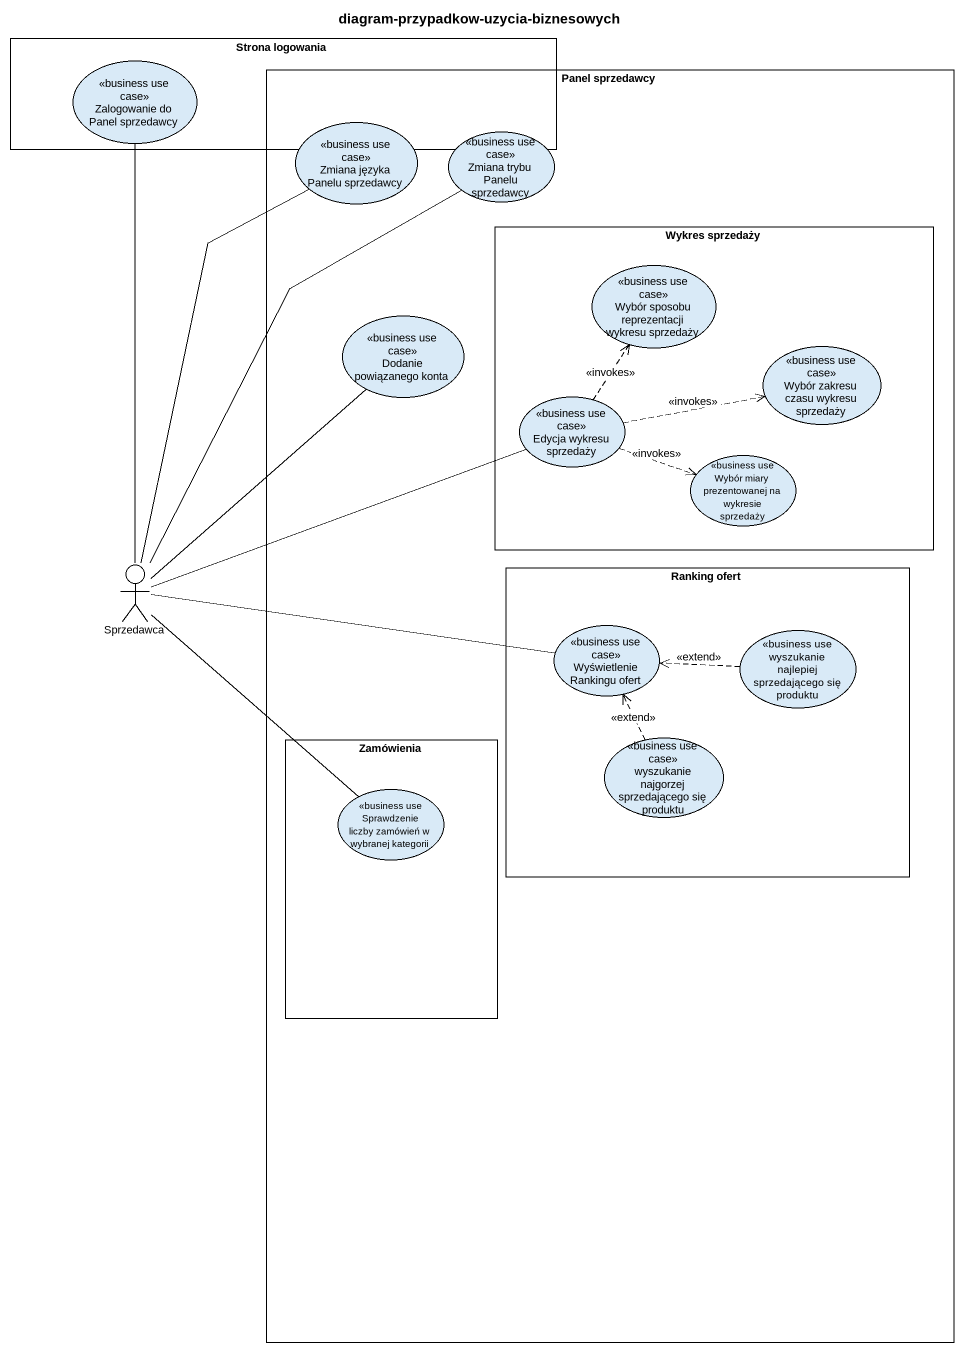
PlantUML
@startuml
title diagram-przypadkow-uzycia-biznesowych
rectangle "Strona logowania" as Strona_logowania {
  usecase "Zalogowanie do Panel sprzedawcy" as Zalogowanie_do_Panel <<business use case>>
}
rectangle "Panel sprzedawcy" as Panel_sprzedawcy {
  usecase "Zmiana języka Panelu sprzedawcy" as Zmiana_języka_Panelu <<business use case>>
  usecase "Zmiana trybu Panelu sprzedawcy" as Zmiana_trybu_Panelu <<business use case>>
  rectangle "Wykres sprzedaży" as Wykres_sprzedaży {
    usecase "Wybór sposobu reprezentacji wykresu sprzedaży" as Wybór_sposobu_reprezentacji <<business use case>>
    usecase "Wybór zakresu czasu wykresu sprzedaży" as Wybór_zakresu_czasu_wykresu <<business use case>>
    usecase "Edycja wykresu sprzedaży" as Edycja_wykresu_sprzedaży <<business use case>>
    usecase "Wybór miary prezentowanej na wykresie sprzedaży" as Wybór_miary_prezentowanej <<business use case>>
  }
  usecase "Dodanie powiązanego konta" as Dodanie_powiązanego_konta <<business use case>>
  rectangle "Ranking ofert" as Ranking_ofert {
    usecase "Wyświetlenie Rankingu ofert" as Wyświetlenie_Rankingu_ofert <<business use case>>
    usecase "wyszukanie najlepiej sprzedającego się produktu" as wyszukanie_najlepiej <<business use case>>
    usecase "wyszukanie najgorzej sprzedającego się produktu" as wyszukanie_najgorzej <<business use case>>
  }
  rectangle Zamówienia {
    usecase "Sprawdzenie liczby zamówień w wybranej kategorii" as Sprawdzenie_liczby_zamówień <<business use case>>
  }
}
actor Sprzedawca
Edycja_wykresu_sprzedaży .up.> Wybór_sposobu_reprezentacji : <<invokes>>
Edycja_wykresu_sprzedaży .right.> Wybór_zakresu_czasu_wykresu : <<invokes>>
Edycja_wykresu_sprzedaży .right.> Wybór_miary_prezentowanej : <<invokes>>
Sprzedawca -up- Zalogowanie_do_Panel
Sprzedawca -up- Zmiana_języka_Panelu
Sprzedawca -up- Zmiana_trybu_Panelu
Sprzedawca -up- Dodanie_powiązanego_konta
Sprzedawca -right- Edycja_wykresu_sprzedaży
Sprzedawca -- Sprawdzenie_liczby_zamówień
Wyświetlenie_Rankingu_ofert -left- Sprzedawca
wyszukanie_najlepiej .left.> Wyświetlenie_Rankingu_ofert : <<extend>>
wyszukanie_najgorzej .up.> Wyświetlenie_Rankingu_ofert : <<extend>>
@enduml
